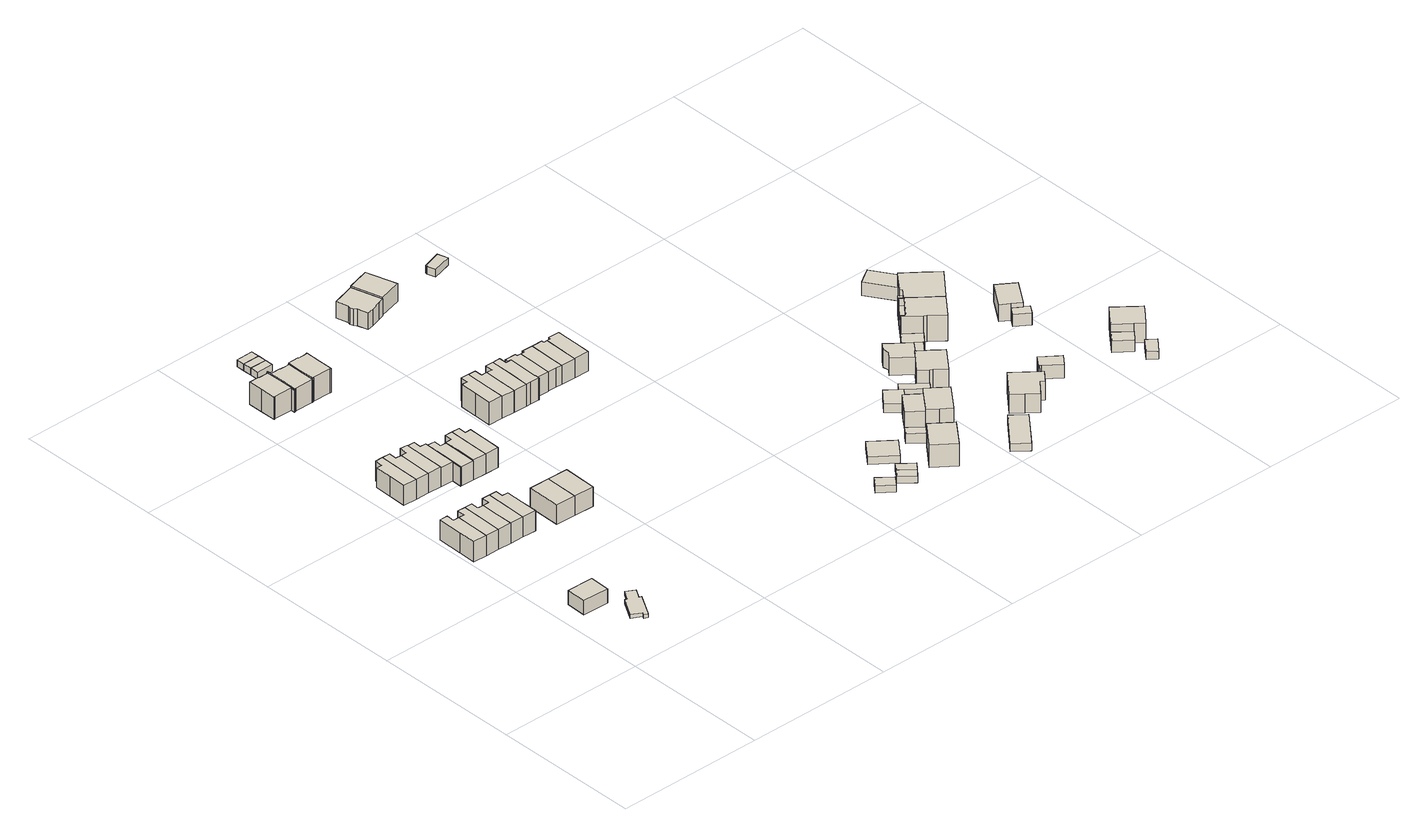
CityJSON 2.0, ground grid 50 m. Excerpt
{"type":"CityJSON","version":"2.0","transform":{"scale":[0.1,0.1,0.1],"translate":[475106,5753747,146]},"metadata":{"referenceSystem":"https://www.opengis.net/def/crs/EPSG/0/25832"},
"CityObjects":{
"building1":{"type":"Building","attributes":{"Gemeindeschluessel":"05766056","BezugspunktDach":"2000","function":"31001_2000","measuredHeight":6.6},"address":[{"country":"Germany","locality":"Oerlinghausen","thoroughfareNumber":"36","thoroughfareName":"Bussardweg"}],"geometry":[{"type":"Solid","lod":"1","boundaries":[[[[0,1,2,3]],[[4,5,6,7]],[[4,7,3,2]],[[5,4,2,1]],[[6,5,1,0]],[[7,6,0,3]]]]}]},
"building2":{"type":"Building","attributes":{"Gemeindeschluessel":"05766056","BezugspunktDach":"2000","function":"31001_1010","measuredHeight":10.42},"address":[{"country":"Germany","locality":"Oerlinghausen","thoroughfareNumber":"27c","thoroughfareName":"Dalbker Straße"}],"geometry":[{"type":"Solid","lod":"1","boundaries":[[[[8,9,10,11,12,13,14,15]],[[16,17,18,19,20,21,22,23]],[[16,23,15,14]],[[17,16,14,13]],[[18,17,13,12]],[[19,18,12,11]],[[20,19,11,10]],[[21,20,10,9]],[[22,21,9,8]],[[23,22,8,15]]]]}]},
"building3":{"type":"Building","attributes":{"Gemeindeschluessel":"05766056","BezugspunktDach":"2000","function":"31001_2000","measuredHeight":1.29},"address":[{"country":"Germany","locality":"Oerlinghausen","thoroughfareNumber":"36","thoroughfareName":"Bussardweg"}],"geometry":[{"type":"Solid","lod":"1","boundaries":[[[[24,25,26,27,28,29,30,31,32,33]],[[34,35,36,37,38,39,40,41,42,43]],[[34,43,33,32]],[[35,34,32,31]],[[36,35,31,30]],[[37,36,30,29]],[[38,37,29,28]],[[39,38,28,27]],[[40,39,27,26]],[[41,40,26,25]],[[42,41,25,24]],[[43,42,24,33]]]]}]},
"building4":{"type":"Building","attributes":{"Gemeindeschluessel":"05766056","BezugspunktDach":"2000","function":"31001_1010","measuredHeight":10.36},"address":[{"country":"Germany","locality":"Oerlinghausen","thoroughfareNumber":"27d","thoroughfareName":"Dalbker Straße"}],"geometry":[{"type":"Solid","lod":"1","boundaries":[[[[44,45,8,15,14,46,47,48]],[[49,50,51,52,53,54,55,56]],[[49,56,48,47]],[[50,49,47,46]],[[51,50,46,14]],[[52,51,14,15]],[[53,52,15,8]],[[54,53,8,45]],[[55,54,45,44]],[[56,55,44,48]]]]}]},
"building5":{"type":"Building","attributes":{"Gemeindeschluessel":"05766056","BezugspunktDach":"2000","function":"31001_1010","measuredHeight":10.32},"address":[{"country":"Germany","locality":"Oerlinghausen","thoroughfareNumber":"27e","thoroughfareName":"Dalbker Straße"}],"geometry":[{"type":"Solid","lod":"1","boundaries":[[[[57,58,59,48,47,46,60,61]],[[62,50,49,56,63,64,65,66]],[[62,66,61,60]],[[50,62,60,46]],[[49,50,46,47]],[[56,49,47,48]],[[63,56,48,59]],[[64,63,59,58]],[[65,64,58,57]],[[66,65,57,61]]]]}]},
"building6":{"type":"Building","attributes":{"Gemeindeschluessel":"05766056","BezugspunktDach":"2000","function":"31001_1010","measuredHeight":10.3},"address":[{"country":"Germany","locality":"Oerlinghausen","thoroughfareNumber":"27f","thoroughfareName":"Dalbker Straße"}],"geometry":[{"type":"Solid","lod":"1","boundaries":[[[[67,68,57,61,60,69,70,71]],[[72,73,62,66,65,74,75,76]],[[72,76,71,70]],[[73,72,70,69]],[[62,73,69,60]],[[66,62,60,61]],[[65,66,61,57]],[[74,65,57,68]],[[75,74,68,67]],[[76,75,67,71]]]]}]},
"building7":{"type":"Building","attributes":{"Gemeindeschluessel":"05766056","BezugspunktDach":"2000","function":"31001_1010","measuredHeight":10.2},"address":[{"country":"Germany","locality":"Oerlinghausen","thoroughfareNumber":"25a","thoroughfareName":"Dalbker Straße"}],"geometry":[{"type":"Solid","lod":"1","boundaries":[[[[77,78,79,80,81,82,83,84]],[[85,86,87,88,89,90,91,92]],[[85,92,84,83]],[[86,85,83,82]],[[87,86,82,81]],[[88,87,81,80]],[[89,88,80,79]],[[90,89,79,78]],[[91,90,78,77]],[[92,91,77,84]]]]}]},
"building8":{"type":"Building","attributes":{"Gemeindeschluessel":"05766056","BezugspunktDach":"2000","function":"31001_1010","measuredHeight":10.27},"address":[{"country":"Germany","locality":"Oerlinghausen","thoroughfareNumber":"27g","thoroughfareName":"Dalbker Straße"}],"geometry":[{"type":"Solid","lod":"1","boundaries":[[[[93,94,95,71,70,69,96,97]],[[98,73,72,76,99,100,101,102]],[[98,102,97,96]],[[73,98,96,69]],[[72,73,69,70]],[[76,72,70,71]],[[99,76,71,95]],[[100,99,95,94]],[[101,100,94,93]],[[102,101,93,97]]]]}]},
"building9":{"type":"Building","attributes":{"Gemeindeschluessel":"05766056","BezugspunktDach":"2000","function":"31001_1010","measuredHeight":10.19},"address":[{"country":"Germany","locality":"Oerlinghausen","thoroughfareNumber":"25","thoroughfareName":"Dalbker Straße"}],"geometry":[{"type":"Solid","lod":"1","boundaries":[[[[103,104,105,84,83,82,106,107]],[[108,86,85,92,109,110,111,112]],[[108,112,107,106]],[[86,108,106,82]],[[85,86,82,83]],[[92,85,83,84]],[[109,92,84,105]],[[110,109,105,104]],[[111,110,104,103]],[[112,111,103,107]]]]}]},
"building10":{"type":"Building","attributes":{"Gemeindeschluessel":"05766056","BezugspunktDach":"2000","function":"31001_1010","measuredHeight":10.19},"address":[{"country":"Germany","locality":"Oerlinghausen","thoroughfareNumber":"23a","thoroughfareName":"Dalbker Straße"}],"geometry":[{"type":"Solid","lod":"1","boundaries":[[[[113,114,103,107,106,115,116,117]],[[118,119,108,112,111,120,121,122]],[[118,122,117,116]],[[119,118,116,115]],[[108,119,115,106]],[[112,108,106,107]],[[111,112,107,103]],[[120,111,103,114]],[[121,120,114,113]],[[122,121,113,117]]]]}]},
"building11":{"type":"Building","attributes":{"Gemeindeschluessel":"05766056","BezugspunktDach":"2000","function":"31001_1010","measuredHeight":10.22},"address":[{"country":"Germany","locality":"Oerlinghausen","thoroughfareNumber":"23","thoroughfareName":"Dalbker Straße"}],"geometry":[{"type":"Solid","lod":"1","boundaries":[[[[123,124,125,126,127,128,129,130,131,132]],[[133,134,119,135,122,136,137,138,139,140]],[[133,140,132,131]],[[134,133,131,130]],[[119,134,130,129]],[[135,119,129,128]],[[122,135,128,127]],[[136,122,127,126]],[[137,136,126,125]],[[138,137,125,124]],[[139,138,124,123]],[[140,139,123,132]]]]}]},
"building12":{"type":"Building","attributes":{"Gemeindeschluessel":"05766056","BezugspunktDach":"2000","function":"31001_1010","measuredHeight":9.56},"address":[{"country":"Germany","locality":"Oerlinghausen","thoroughfareNumber":"27h","thoroughfareName":"Dalbker Straße"}],"geometry":[{"type":"Solid","lod":"1","boundaries":[[[[141,142,143,144]],[[145,146,147,148]],[[145,148,144,143]],[[146,145,143,142]],[[147,146,142,141]],[[148,147,141,144]]]]}]},
"building13":{"type":"Building","attributes":{"Gemeindeschluessel":"05766056","BezugspunktDach":"2000","function":"31001_1010","measuredHeight":10.25},"address":[{"country":"Germany","locality":"Oerlinghausen","thoroughfareNumber":"88","thoroughfareName":"Schulstraße"}],"geometry":[{"type":"Solid","lod":"1","boundaries":[[[[149,150,151,152,153,154,155,156,157,158,159,160,161,162,163]],[[164,165,166,167,168,169,170,171,172,173,174,175,176,177,178]],[[164,178,163,162]],[[165,164,162,161]],[[166,165,161,160]],[[167,166,160,159]],[[168,167,159,158]],[[169,168,158,157]],[[170,169,157,156]],[[171,170,156,155]],[[172,171,155,154]],[[173,172,154,153]],[[174,173,153,152]],[[175,174,152,151]],[[176,175,151,150]],[[177,176,150,149]],[[178,177,149,163]]]]}]},
"building14":{"type":"Building","attributes":{"Gemeindeschluessel":"05766056","BezugspunktDach":"2000","function":"31001_1010","measuredHeight":10.21},"address":[{"country":"Germany","locality":"Oerlinghausen","thoroughfareNumber":"21a","thoroughfareName":"Dalbker Straße"}],"geometry":[{"type":"Solid","lod":"1","boundaries":[[[[179,180,181,182,183,124,184,132,185,186]],[[187,140,188,138,189,190,191,192,193,194]],[[187,194,186,185]],[[140,187,185,132]],[[188,140,132,184]],[[138,188,184,124]],[[189,138,124,183]],[[190,189,183,182]],[[191,190,182,181]],[[192,191,181,180]],[[193,192,180,179]],[[194,193,179,186]]]]}]},
"building15":{"type":"Building","attributes":{"Gemeindeschluessel":"05766056","BezugspunktDach":"2000","function":"31001_1010","measuredHeight":9.56},"address":[{"country":"Germany","locality":"Oerlinghausen","thoroughfareNumber":"27i","thoroughfareName":"Dalbker Straße"}],"geometry":[{"type":"Solid","lod":"1","boundaries":[[[[144,143,195,196]],[[197,145,148,198]],[[197,198,196,195]],[[145,197,195,143]],[[148,145,143,144]],[[198,148,144,196]]]]}]},
"building16":{"type":"Building","attributes":{"Gemeindeschluessel":"05766056","BezugspunktDach":"2000","function":"31001_1010","measuredHeight":10.2},"address":[{"country":"Germany","locality":"Oerlinghausen","thoroughfareNumber":"21","thoroughfareName":"Dalbker Straße"}],"geometry":[{"type":"Solid","lod":"1","boundaries":[[[[199,200,201,202,203,204,205,206]],[[207,208,187,194,193,209,210,211]],[[207,211,206,205]],[[208,207,205,204]],[[187,208,204,203]],[[194,187,203,202]],[[193,194,202,201]],[[209,193,201,200]],[[210,209,200,199]],[[211,210,199,206]]]]}]},
"building17":{"type":"Building","attributes":{"Gemeindeschluessel":"05766056","BezugspunktDach":"2000","function":"31001_1010","measuredHeight":10.63},"address":[{"country":"Germany","locality":"Oerlinghausen","thoroughfareNumber":"86","thoroughfareName":"Schulstraße"}],"geometry":[{"type":"Solid","lod":"1","boundaries":[[[[212,213,214,215,216,217,218,219,220,221,222,223,224,225,226,227]],[[228,229,230,231,232,233,234,235,236,237,238,239,240,241,242,243]],[[228,243,227,226]],[[229,228,226,225]],[[230,229,225,224]],[[231,230,224,223]],[[232,231,223,222]],[[233,232,222,221]],[[234,233,221,220]],[[235,234,220,219]],[[236,235,219,218]],[[237,236,218,217]],[[238,237,217,216]],[[239,238,216,215]],[[240,239,215,214]],[[241,240,214,213]],[[242,241,213,212]],[[243,242,212,227]]]]}]},
"building18":{"type":"Building","attributes":{"Gemeindeschluessel":"05766056","BezugspunktDach":"2000","function":"31001_1010","measuredHeight":10.2},"address":[{"country":"Germany","locality":"Oerlinghausen","thoroughfareNumber":"19","thoroughfareName":"Dalbker Straße"}],"geometry":[{"type":"Solid","lod":"1","boundaries":[[[[244,245,246,206,205,204,247,248]],[[249,208,207,211,250,251,252,253]],[[249,253,248,247]],[[208,249,247,204]],[[207,208,204,205]],[[211,207,205,206]],[[250,211,206,246]],[[251,250,246,245]],[[252,251,245,244]],[[253,252,244,248]]]]}]},
"building19":{"type":"Building","attributes":{"Gemeindeschluessel":"05766056","BezugspunktDach":"2000","function":"31001_2000","measuredHeight":2.38},"address":[{"country":"Germany","locality":"Oerlinghausen","thoroughfareNumber":"74","thoroughfareName":"Schulstraße"}],"geometry":[{"type":"Solid","lod":"1","boundaries":[[[[254,255,256,257]],[[258,259,260,261]],[[258,261,257,256]],[[259,258,256,255]],[[260,259,255,254]],[[261,260,254,257]]]]}]},
"building20":{"type":"Building","attributes":{"Gemeindeschluessel":"05766056","BezugspunktDach":"2000","function":"31001_1010","measuredHeight":10.5},"address":[{"country":"Germany","locality":"Oerlinghausen","thoroughfareNumber":"84","thoroughfareName":"Schulstraße"}],"geometry":[{"type":"Solid","lod":"1","boundaries":[[[[262,263,264,265,266,267,268,269,270,271,272,273,274,275]],[[276,277,278,279,280,281,282,283,284,285,286,287,288,289]],[[276,289,275,274]],[[277,276,274,273]],[[278,277,273,272]],[[279,278,272,271]],[[280,279,271,270]],[[281,280,270,269]],[[282,281,269,268]],[[283,282,268,267]],[[284,283,267,266]],[[285,284,266,265]],[[286,285,265,264]],[[287,286,264,263]],[[288,287,263,262]],[[289,288,262,275]]]]}]},
"building21":{"type":"Building","attributes":{"Gemeindeschluessel":"05766056","BezugspunktDach":"2000","function":"31001_2000","measuredHeight":2.37},"address":[{"country":"Germany","locality":"Oerlinghausen","thoroughfareNumber":"74","thoroughfareName":"Schulstraße"}],"geometry":[{"type":"Solid","lod":"1","boundaries":[[[[290,291,255,254]],[[259,292,293,260]],[[259,260,254,255]],[[292,259,255,291]],[[293,292,291,290]],[[260,293,290,254]]]]}]},
"building22":{"type":"Building","attributes":{"Gemeindeschluessel":"05766056","BezugspunktDach":"2000","function":"31001_2000","measuredHeight":2.37},"address":[{"country":"Germany","locality":"Oerlinghausen","thoroughfareNumber":"74","thoroughfareName":"Schulstraße"}],"geometry":[{"type":"Solid","lod":"1","boundaries":[[[[294,295,291,290]],[[292,296,297,293]],[[292,293,290,291]],[[296,292,291,295]],[[297,296,295,294]],[[293,297,294,290]]]]}]},
"building23":{"type":"Building","attributes":{"Gemeindeschluessel":"05766056","BezugspunktDach":"2000","function":"31001_1010","measuredHeight":12.04},"address":[{"country":"Germany","locality":"Oerlinghausen","thoroughfareNumber":"17","thoroughfareName":"Dalbker Straße"}],"geometry":[{"type":"Solid","lod":"1","boundaries":[[[[298,299,300,301,302,303,304,305]],[[306,307,308,309,310,311,312,313]],[[306,313,305,304]],[[307,306,304,303]],[[308,307,303,302]],[[309,308,302,301]],[[310,309,301,300]],[[311,310,300,299]],[[312,311,299,298]],[[313,312,298,305]]]]}]},
"building24":{"type":"Building","attributes":{"Gemeindeschluessel":"05766056","BezugspunktDach":"2000","function":"31001_1010","measuredHeight":12.05},"address":[{"country":"Germany","locality":"Oerlinghausen","thoroughfareNumber":"15","thoroughfareName":"Dalbker Straße"}],"geometry":[{"type":"Solid","lod":"1","boundaries":[[[[314,315,316,317,318,319,320,321]],[[322,307,306,313,323,324,325,326]],[[322,326,321,320]],[[307,322,320,319]],[[306,307,319,318]],[[313,306,318,317]],[[323,313,317,316]],[[324,323,316,315]],[[325,324,315,314]],[[326,325,314,321]]]]}]},
"building25":{"type":"Building","attributes":{"Gemeindeschluessel":"05766056","BezugspunktDach":"2000","function":"31001_1010","measuredHeight":12.02},"address":[{"country":"Germany","locality":"Oerlinghausen","thoroughfareNumber":"13","thoroughfareName":"Dalbker Straße"}],"geometry":[{"type":"Solid","lod":"1","boundaries":[[[[327,328,314,321,320,329,330,331]],[[332,333,322,326,325,334,335,336]],[[332,336,331,330]],[[333,332,330,329]],[[322,333,329,320]],[[326,322,320,321]],[[325,326,321,314]],[[334,325,314,328]],[[335,334,328,327]],[[336,335,327,331]]]]}]},
"building26":{"type":"Building","attributes":{"Gemeindeschluessel":"05766056","BezugspunktDach":"2000","function":"31001_1010","measuredHeight":12.02},"address":[{"country":"Germany","locality":"Oerlinghausen","thoroughfareNumber":"11","thoroughfareName":"Dalbker Straße"}],"geometry":[{"type":"Solid","lod":"1","boundaries":[[[[337,338,339,340,331,330,329,341,342,343,344,345,346]],[[347,348,349,350,351,333,332,336,352,353,354,355,356]],[[347,356,346,345]],[[348,347,345,344]],[[349,348,344,343]],[[350,349,343,342]],[[351,350,342,341]],[[333,351,341,329]],[[332,333,329,330]],[[336,332,330,331]],[[352,336,331,340]],[[353,352,340,339]],[[354,353,339,338]],[[355,354,338,337]],[[356,355,337,346]]]]}]},
"building27":{"type":"Building","attributes":{"Gemeindeschluessel":"05766056","BezugspunktDach":"2000","function":"31001_1010","measuredHeight":10.06},"address":[{"country":"Germany","locality":"Oerlinghausen","thoroughfareNumber":"9","thoroughfareName":"Dalbker Straße"}],"geometry":[{"type":"Solid","lod":"1","boundaries":[[[[357,358,359,360,361,362,363,364,365,366,367,368]],[[369,348,347,370,355,354,371,372,373,374,375,376]],[[369,376,368,367]],[[348,369,367,366]],[[347,348,366,365]],[[370,347,365,364]],[[355,370,364,363]],[[354,355,363,362]],[[371,354,362,361]],[[372,371,361,360]],[[373,372,360,359]],[[374,373,359,358]],[[375,374,358,357]],[[376,375,357,368]]]]}]},
"building28":{"type":"Building","attributes":{"Gemeindeschluessel":"05766056","BezugspunktDach":"2000","function":"31001_1010","measuredHeight":8.6},"address":[{"country":"Germany","locality":"Oerlinghausen","thoroughfareNumber":"16","thoroughfareName":"Flachsweg"}],"geometry":[{"type":"Solid","lod":"1","boundaries":[[[[377,378,379,380,381,382,383,384,385,386,387,388]],[[389,390,391,392,393,394,395,396,397,398,399,400]],[[389,400,388,387]],[[390,389,387,386]],[[391,390,386,385]],[[392,391,385,384]],[[393,392,384,383]],[[394,393,383,382]],[[395,394,382,381]],[[396,395,381,380]],[[397,396,380,379]],[[398,397,379,378]],[[399,398,378,377]],[[400,399,377,388]]]]}]},
"building29":{"type":"Building","attributes":{"Gemeindeschluessel":"05766056","BezugspunktDach":"2000","function":"31001_1010","measuredHeight":10.01},"address":[{"country":"Germany","locality":"Oerlinghausen","thoroughfareNumber":"7","thoroughfareName":"Dalbker Straße"}],"geometry":[{"type":"Solid","lod":"1","boundaries":[[[[401,402,357,368,367,403,404,405,406]],[[407,408,409,410,411,412,413,414,415]],[[407,415,406,405]],[[408,407,405,404]],[[409,408,404,403]],[[410,409,403,367]],[[411,410,367,368]],[[412,411,368,357]],[[413,412,357,402]],[[414,413,402,401]],[[415,414,401,406]]]]}]},
"building30":{"type":"Building","attributes":{"Gemeindeschluessel":"05766056","BezugspunktDach":"2000","function":"31001_2463","measuredHeight":2.49},"address":[{"country":"Germany","locality":"Oerlinghausen","thoroughfareNumber":"10","thoroughfareName":"Erikaweg"}],"geometry":[{"type":"Solid","lod":"1","boundaries":[[[[416,417,418,419]],[[420,421,422,423]],[[420,423,419,418]],[[421,420,418,417]],[[422,421,417,416]],[[423,422,416,419]]]]}]},
"building31":{"type":"Building","attributes":{"Gemeindeschluessel":"05766056","BezugspunktDach":"2000","function":"31001_1010","measuredHeight":9.99},"address":[{"country":"Germany","locality":"Oerlinghausen","thoroughfareNumber":"5","thoroughfareName":"Dalbker Straße"}],"geometry":[{"type":"Solid","lod":"1","boundaries":[[[[424,425,426,406,405,404,427,428]],[[429,408,407,415,430,431,432,433]],[[429,433,428,427]],[[408,429,427,404]],[[407,408,404,405]],[[415,407,405,406]],[[430,415,406,426]],[[431,430,426,425]],[[432,431,425,424]],[[433,432,424,428]]]]}]},
"building32":{"type":"Building","attributes":{"Gemeindeschluessel":"05766056","BezugspunktDach":"2000","function":"31001_1010","measuredHeight":8.39},"address":[{"country":"Germany","locality":"Oerlinghausen","thoroughfareNumber":"14","thoroughfareName":"Flachsweg"}],"geometry":[{"type":"Solid","lod":"1","boundaries":[[[[434,435,436,437]],[[438,439,440,441]],[[438,441,437,436]],[[439,438,436,435]],[[440,439,435,434]],[[441,440,434,437]]]]}]},
"building33":{"type":"Building","attributes":{"Gemeindeschluessel":"05766056","BezugspunktDach":"2000","function":"31001_1010","measuredHeight":10.01},"address":[{"country":"Germany","locality":"Oerlinghausen","thoroughfareNumber":"3","thoroughfareName":"Dalbker Straße"}],"geometry":[{"type":"Solid","lod":"1","boundaries":[[[[442,443,444,445,446,447,448,449]],[[450,451,429,433,432,452,453,454]],[[450,454,449,448]],[[451,450,448,447]],[[429,451,447,446]],[[433,429,446,445]],[[432,433,445,444]],[[452,432,444,443]],[[453,452,443,442]],[[454,453,442,449]]]]}]},
"building34":{"type":"Building","attributes":{"Gemeindeschluessel":"05766056","BezugspunktDach":"2000","function":"31001_2000","measuredHeight":2.39},"address":[{"country":"Germany","locality":"Oerlinghausen","thoroughfareNumber":"10","thoroughfareName":"Erikaweg"}],"geometry":[{"type":"Solid","lod":"1","boundaries":[[[[455,456,457,458]],[[459,460,461,462]],[[459,462,458,457]],[[460,459,457,456]],[[461,460,456,455]],[[462,461,455,458]]]]}]},
"building35":{"type":"Building","attributes":{"Gemeindeschluessel":"05766056","BezugspunktDach":"2000","function":"31001_2000","measuredHeight":2.35},"address":[{"country":"Germany","locality":"Oerlinghausen","thoroughfareNumber":"8","thoroughfareName":"Erikaweg"}],"geometry":[{"type":"Solid","lod":"1","boundaries":[[[[463,455,458,464]],[[465,466,467,468]],[[465,468,464,458]],[[466,465,458,455]],[[467,466,455,463]],[[468,467,463,464]]]]}]},
"building36":{"type":"Building","attributes":{"Gemeindeschluessel":"05766056","BezugspunktDach":"2000","function":"31001_2000","measuredHeight":2.58},"address":[{"country":"Germany","locality":"Oerlinghausen","thoroughfareNumber":"8","thoroughfareName":"Erikaweg"}],"geometry":[{"type":"Solid","lod":"1","boundaries":[[[[469,470,471,472]],[[473,474,475,476]],[[473,476,472,471]],[[474,473,471,470]],[[475,474,470,469]],[[476,475,469,472]]]]}]},
"building37":{"type":"Building","attributes":{"Gemeindeschluessel":"05766056","BezugspunktDach":"2000","function":"31001_1010","measuredHeight":10.71},"address":[{"country":"Germany","locality":"Oerlinghausen","thoroughfareNumber":"8","thoroughfareName":"Erikaweg"}],"geometry":[{"type":"Solid","lod":"1","boundaries":[[[[477,478,479,480]],[[481,482,483,484]],[[481,484,480,479]],[[482,481,479,478]],[[483,482,478,477]],[[484,483,477,480]]]]}]},
"building38":{"type":"Building","attributes":{"Gemeindeschluessel":"05766056","BezugspunktDach":"2000","function":"31001_2000","measuredHeight":4.16},"address":[{"country":"Germany","locality":"Oerlinghausen","thoroughfareNumber":"8","thoroughfareName":"Erikaweg"}],"geometry":[{"type":"Solid","lod":"1","boundaries":[[[[485,486,487,488]],[[489,490,491,492]],[[489,492,488,487]],[[490,489,487,486]],[[491,490,486,485]],[[492,491,485,488]]]]}]},
"building39":{"type":"Building","attributes":{"Gemeindeschluessel":"05766056","BezugspunktDach":"2000","function":"31001_2000","measuredHeight":2.65},"address":[{"country":"Germany","locality":"Oerlinghausen","thoroughfareNumber":"10","thoroughfareName":"Flachsweg"}],"geometry":[{"type":"Solid","lod":"1","boundaries":[[[[493,494,495,496,497,498]],[[499,500,501,502,503,504]],[[499,504,498,497]],[[500,499,497,496]],[[501,500,496,495]],[[502,501,495,494]],[[503,502,494,493]],[[504,503,493,498]]]]}]},
"building40":{"type":"Building","attributes":{"Gemeindeschluessel":"05766056","BezugspunktDach":"2000","function":"31001_1110","measuredHeight":7.92},"address":[{"country":"Germany","locality":"Oerlinghausen","thoroughfareNumber":"6","thoroughfareName":"Erikaweg"}],"geometry":[{"type":"Solid","lod":"1","boundaries":[[[[505,506,507,508,509,510,511]],[[512,513,514,515,516,517,518]],[[512,518,511,510]],[[513,512,510,509]],[[514,513,509,508]],[[515,514,508,507]],[[516,515,507,506]],[[517,516,506,505]],[[518,517,505,511]]]]}]},
"building41":{"type":"Building","attributes":{"Gemeindeschluessel":"05766056","BezugspunktDach":"2000","function":"31001_2000","measuredHeight":2.97},"address":[{"country":"Germany","locality":"Oerlinghausen","thoroughfareNumber":"6","thoroughfareName":"Erikaweg"}],"geometry":[{"type":"Solid","lod":"1","boundaries":[[[[519,520,521,522,523,524]],[[525,526,527,528,529,530]],[[525,530,524,523]],[[526,525,523,522]],[[527,526,522,521]],[[528,527,521,520]],[[529,528,520,519]],[[530,529,519,524]]]]}]},
"building42":{"type":"Building","attributes":{"Gemeindeschluessel":"05766056","BezugspunktDach":"2000","function":"31001_1010","measuredHeight":9.37},"address":[{"country":"Germany","locality":"Oerlinghausen","thoroughfareNumber":"6","thoroughfareName":"Erikaweg"}],"geometry":[{"type":"Solid","lod":"1","boundaries":[[[[531,532,533,534,535,536,537,538]],[[539,540,541,542,543,544,545,546]],[[539,546,538,537]],[[540,539,537,536]],[[541,540,536,535]],[[542,541,535,534]],[[543,542,534,533]],[[544,543,533,532]],[[545,544,532,531]],[[546,545,531,538]]]]}]},
"building43":{"type":"Building","attributes":{"Gemeindeschluessel":"05766056","BezugspunktDach":"2000","function":"31001_2000","measuredHeight":2.71},"address":[{"country":"Germany","locality":"Oerlinghausen","thoroughfareNumber":"5","thoroughfareName":"Erikaweg"}],"geometry":[{"type":"Solid","lod":"1","boundaries":[[[[547,548,549,550]],[[551,552,553,554]],[[551,554,550,549]],[[552,551,549,548]],[[553,552,548,547]],[[554,553,547,550]]]]}]},
"building44":{"type":"Building","attributes":{"Gemeindeschluessel":"05766056","BezugspunktDach":"2000","function":"31001_2000","measuredHeight":2.77},"address":[{"country":"Germany","locality":"Oerlinghausen","thoroughfareNumber":"4","thoroughfareName":"Erikaweg"}],"geometry":[{"type":"Solid","lod":"1","boundaries":[[[[555,556,519,524,557,558]],[[559,560,561,562,563,564]],[[559,564,558,557]],[[560,559,557,524]],[[561,560,524,519]],[[562,561,519,556]],[[563,562,556,555]],[[564,563,555,558]]]]}]},
"building45":{"type":"Building","attributes":{"Gemeindeschluessel":"05766056","BezugspunktDach":"2000","function":"31001_1010","measuredHeight":9.55},"address":[{"country":"Germany","locality":"Oerlinghausen","thoroughfareNumber":"4","thoroughfareName":"Erikaweg"}],"geometry":[{"type":"Solid","lod":"1","boundaries":[[[[565,566,567,568,569,570,571,572,573]],[[574,575,564,563,576,577,578,579,580]],[[574,580,573,572]],[[575,574,572,571]],[[564,575,571,570]],[[563,564,570,569]],[[576,563,569,568]],[[577,576,568,567]],[[578,577,567,566]],[[579,578,566,565]],[[580,579,565,573]]]]}]},
"building46":{"type":"Building","attributes":{"Gemeindeschluessel":"05766056","function":"31001_1010"},"address":[{"country":"Germany","locality":"Oerlinghausen","thoroughfareNumber":"4a","thoroughfareName":"Erikaweg"}],"children":["building46-1","building46-2"]},
"building46-1":{"type":"BuildingPart","attributes":{"BezugspunktDach":"2000","measuredHeight":7.9},"parents":["building46"],"geometry":[{"type":"Solid","lod":"1","boundaries":[[[[581,582,583,584,585,586,587,588,589,590,591]],[[592,593,594,595,596,597,598,599,600,601,602]],[[592,602,591,590]],[[593,592,590,589]],[[594,593,589,588]],[[595,594,588,587]],[[596,595,587,586]],[[597,596,586,585]],[[598,597,585,584]],[[599,598,584,583]],[[600,599,583,582]],[[601,600,582,581]],[[602,601,581,591]]]]}]},
"building46-2":{"type":"BuildingPart","attributes":{"BezugspunktDach":"2000","measuredHeight":7.91},"parents":["building46"],"geometry":[{"type":"Solid","lod":"1","boundaries":[[[[603,604,605,606]],[[607,592,601,608]],[[607,608,606,605]],[[592,607,605,604]],[[601,592,604,603]],[[608,601,603,606]]]]}]},
"building47":{"type":"Building","attributes":{"Gemeindeschluessel":"05766056","BezugspunktDach":"2000","function":"31001_1010","measuredHeight":9.46},"address":[{"country":"Germany","locality":"Oerlinghausen","thoroughfareNumber":"3","thoroughfareName":"Erikaweg"}],"geometry":[{"type":"Solid","lod":"1","boundaries":[[[[609,610,611,612,613,614,615,616,617,618]],[[619,620,621,622,623,624,625,626,627,628]],[[619,628,618,617]],[[620,619,617,616]],[[621,620,616,615]],[[622,621,615,614]],[[623,622,614,613]],[[624,623,613,612]],[[625,624,612,611]],[[626,625,611,610]],[[627,626,610,609]],[[628,627,609,618]]]]}]},
"building48":{"type":"Building","attributes":{"Gemeindeschluessel":"05766056","BezugspunktDach":"2000","function":"31001_2000","measuredHeight":3.66},"address":[{"country":"Germany","locality":"Oerlinghausen","thoroughfareNumber":"2","thoroughfareName":"Erikaweg"}],"geometry":[{"type":"Solid","lod":"1","boundaries":[[[[629,630,631,632]],[[633,634,635,636]],[[633,636,632,631]],[[634,633,631,630]],[[635,634,630,629]],[[636,635,629,632]]]]}]},
"building49":{"type":"Building","attributes":{"Gemeindeschluessel":"05766056","BezugspunktDach":"2000","function":"51009_1610","measuredHeight":6.77},"address":[{"country":"Germany"}],"geometry":[{"type":"Solid","lod":"1","boundaries":[[[[637,638,639,640]],[[641,642,643,644]],[[641,644,640,639]],[[642,641,639,638]],[[643,642,638,637]],[[644,643,637,640]]]]}]},
"building50":{"type":"Building","attributes":{"Gemeindeschluessel":"05766056","BezugspunktDach":"2000","function":"31001_2000","measuredHeight":4.63},"address":[{"country":"Germany","locality":"Oerlinghausen","thoroughfareNumber":"3","thoroughfareName":"Erikaweg"}],"geometry":[{"type":"Solid","lod":"1","boundaries":[[[[645,646,647,648,649,650,651,652]],[[653,654,655,627,626,656,657,658]],[[653,658,652,651]],[[654,653,651,650]],[[655,654,650,649]],[[627,655,649,648]],[[626,627,648,647]],[[656,626,647,646]],[[657,656,646,645]],[[658,657,645,652]]]]}]},
"building51":{"type":"Building","attributes":{"Gemeindeschluessel":"05766056","BezugspunktDach":"2000","function":"31001_1010","measuredHeight":11.93},"address":[{"country":"Germany","locality":"Oerlinghausen","thoroughfareNumber":"2","thoroughfareName":"Erikaweg"}],"geometry":[{"type":"Solid","lod":"1","boundaries":[[[[659,660,661,662,663,664,665,666,667,668,669,670]],[[671,672,673,674,675,676,677,678,679,680,681,682]],[[671,682,670,669]],[[672,671,669,668]],[[673,672,668,667]],[[674,673,667,666]],[[675,674,666,665]],[[676,675,665,664]],[[677,676,664,663]],[[678,677,663,662]],[[679,678,662,661]],[[680,679,661,660]],[[681,680,660,659]],[[682,681,659,670]]]]}]},
"building52":{"type":"Building","attributes":{"Gemeindeschluessel":"05766056","BezugspunktDach":"2000","function":"51009_1610","measuredHeight":6.25},"address":[{"country":"Germany"}],"geometry":[{"type":"Solid","lod":"1","boundaries":[[[[683,684,685,686,687]],[[688,689,690,691,692]],[[688,692,687,686]],[[689,688,686,685]],[[690,689,685,684]],[[691,690,684,683]],[[692,691,683,687]]]]}]},
"building53":{"type":"Building","attributes":{"Gemeindeschluessel":"05766056","BezugspunktDach":"2000","function":"31001_1010","measuredHeight":11.79},"address":[{"country":"Germany","locality":"Oerlinghausen","thoroughfareNumber":"4","thoroughfareName":"Heideweg"}],"geometry":[{"type":"Solid","lod":"1","boundaries":[[[[693,694,695,696,697,698,699,700,701]],[[702,703,704,705,706,707,708,709,710]],[[702,710,701,700]],[[703,702,700,699]],[[704,703,699,698]],[[705,704,698,697]],[[706,705,697,696]],[[707,706,696,695]],[[708,707,695,694]],[[709,708,694,693]],[[710,709,693,701]]]]}]},
"building54":{"type":"Building","attributes":{"Gemeindeschluessel":"05766056","BezugspunktDach":"2000","function":"31001_2000","measuredHeight":5.47},"address":[{"country":"Germany","locality":"Oerlinghausen","thoroughfareNumber":"4","thoroughfareName":"Heideweg"}],"geometry":[{"type":"Solid","lod":"1","boundaries":[[[[711,712,713,714,715,716,717]],[[718,719,720,721,722,723,724]],[[718,724,717,716]],[[719,718,716,715]],[[720,719,715,714]],[[721,720,714,713]],[[722,721,713,712]],[[723,722,712,711]],[[724,723,711,717]]]]}]},
"building55":{"type":"Building","attributes":{"Gemeindeschluessel":"05766056","BezugspunktDach":"2100","function":"31001_2000","measuredHeight":4.26},"address":[{"country":"Germany","locality":"Oerlinghausen","thoroughfareNumber":"1","thoroughfareName":"Erikaweg"}],"geometry":[{"type":"Solid","lod":"1","boundaries":[[[[725,726,727,728,729,730]],[[731,732,733,734,735,736]],[[731,736,730,729]],[[732,731,729,728]],[[733,732,728,727]],[[734,733,727,726]],[[735,734,726,725]],[[736,735,725,730]]]]}]},
"building56":{"type":"Building","attributes":{"Gemeindeschluessel":"05766056","BezugspunktDach":"2000","function":"31001_1010","measuredHeight":7.85},"address":[{"country":"Germany","locality":"Oerlinghausen","thoroughfareNumber":"1","thoroughfareName":"Erikaweg"}],"geometry":[{"type":"Solid","lod":"1","boundaries":[[[[737,738,739,740,741,742]],[[743,744,745,746,747,748]],[[743,748,742,741]],[[744,743,741,740]],[[745,744,740,739]],[[746,745,739,738]],[[747,746,738,737]],[[748,747,737,742]]]]}]},
"building57":{"type":"Building","attributes":{"Gemeindeschluessel":"05766056","BezugspunktDach":"2000","function":"51009_1610","measuredHeight":4.56},"address":[{"country":"Germany"}],"geometry":[{"type":"Solid","lod":"1","boundaries":[[[[749,750,751,752]],[[753,754,755,756]],[[753,756,752,751]],[[754,753,751,750]],[[755,754,750,749]],[[756,755,749,752]]]]}]},
"building58":{"type":"Building","attributes":{"Gemeindeschluessel":"05766056","BezugspunktDach":"2000","function":"31001_2000","measuredHeight":2.62},"address":[{"country":"Germany","locality":"Oerlinghausen","thoroughfareNumber":"6","thoroughfareName":"Heideweg"}],"geometry":[{"type":"Solid","lod":"1","boundaries":[[[[757,758,759,760]],[[761,762,763,764]],[[761,764,760,759]],[[762,761,759,758]],[[763,762,758,757]],[[764,763,757,760]]]]}]},
"building59":{"type":"Building","attributes":{"Gemeindeschluessel":"05766056","BezugspunktDach":"2000","function":"31001_1010","measuredHeight":8.55},"address":[{"country":"Germany","locality":"Oerlinghausen","thoroughfareNumber":"6","thoroughfareName":"Heideweg"}],"geometry":[{"type":"Solid","lod":"1","boundaries":[[[[765,766,767,768,769,770,771]],[[772,773,774,775,776,777,778]],[[772,778,771,770]],[[773,772,770,769]],[[774,773,769,768]],[[775,774,768,767]],[[776,775,767,766]],[[777,776,766,765]],[[778,777,765,771]]]]}]}
},
"vertices":[
[69,354,53],[67,286,53],[156,283,53],[158,352,53],[156,283,4],[67,286,4],[69,354,4],[158,352,4],
[57,800,82],[37,800,82],[38,827,82],[11,828,82],[9,742,82],[8,683,82],[54,681,82],[56,741,82],[54,681,11],[8,683,11],[9,742,11],[11,828,11],[38,827,11],[37,800,11],[57,800,11],[56,741,11],
[219,280,16],[199,246,16],[192,250,16],[153,184,16],[185,166,16],[181,159,16],[193,152,16],[237,228,16],[230,232,16],[248,263,16],[230,232,3],[237,228,3],[193,152,3],[181,159,3],[185,166,3],[153,184,3],[192,250,3],[199,246,3],[219,280,3],[248,263,3],
[78,826,82],[77,799,82],[100,680,82],[102,739,82],[104,825,82],[102,739,12],[100,680,12],[54,681,12],[56,741,12],[57,800,12],[77,799,12],[78,826,12],[104,825,12],
[150,797,82],[130,798,82],[130,825,82],[147,679,82],[148,738,82],[147,679,12],[130,825,12],[130,798,12],[150,797,12],[148,738,12],
[171,824,82],[170,797,82],[193,678,82],[195,737,82],[197,823,82],[195,737,12],[193,678,12],[170,797,12],[171,824,12],[197,823,12],
[74,1166,82],[73,1139,82],[53,1140,82],[52,1081,82],[50,1022,82],[97,1021,82],[98,1080,82],[100,1166,82],[98,1080,13],[97,1021,13],[50,1022,13],[52,1081,13],[53,1140,13],[73,1139,13],[74,1166,13],[100,1166,13],
[243,795,82],[222,796,82],[223,822,82],[241,677,82],[242,736,82],[241,677,12],[223,822,12],[222,796,12],[243,795,12],[242,736,12],
[146,1137,82],[126,1138,82],[127,1165,82],[143,1020,82],[145,1079,82],[143,1020,13],[127,1165,13],[126,1138,13],[146,1137,13],[145,1079,13],
[167,1164,82],[166,1137,82],[190,1019,82],[191,1078,82],[193,1163,82],[191,1078,13],[190,1019,13],[166,1137,13],[167,1164,13],[193,1163,13],
[237,1076,79],[239,1135,79],[219,1136,79],[220,1163,79],[193,1163,79],[191,1077,79],[190,1019,79],[235,1017,79],[234,982,79],[235,982,79],[234,982,13],[235,1017,13],[191,1077,13],[220,1163,13],[219,1136,13],[239,1135,13],[237,1076,13],[235,982,13],
[306,769,82],[304,656,82],[372,654,82],[375,768,82],[372,654,15],[304,656,15],[306,769,15],[375,768,15],
[90,1674,104],[55,1674,104],[55,1623,104],[55,1571,104],[57,1571,104],[57,1572,104],[122,1572,104],[122,1571,104],[122,1557,104],[124,1557,104],[124,1622,104],[124,1674,104],[122,1674,104],[122,1672,104],[90,1672,104],[122,1672,27],[122,1674,27],[124,1674,27],[124,1622,27],[124,1557,27],[122,1557,27],[122,1571,27],[122,1572,27],[57,1572,27],[57,1571,27],[55,1571,27],[55,1623,27],[55,1674,27],[90,1674,27],[90,1672,27],
[284,1099,79],[264,1100,79],[265,1126,79],[239,1127,79],[240,1135,79],[237,1041,79],[281,981,79],[283,1040,79],[281,981,13],[237,1041,13],[240,1135,13],[239,1127,13],[265,1126,13],[264,1100,13],[284,1099,13],[283,1040,13],
[441,652,82],[444,766,82],[441,652,15],[444,766,15],
[305,1125,82],[304,1099,82],[284,1099,82],[283,1040,82],[281,981,82],[328,980,82],[329,1039,82],[331,1125,82],[329,1039,13],[328,980,13],[304,1099,13],[305,1125,13],[331,1125,13],
[124,1674,108],[124,1609,108],[124,1557,108],[126,1557,108],[126,1558,108],[190,1558,108],[190,1557,108],[192,1557,108],[192,1609,108],[193,1660,108],[191,1660,108],[191,1658,108],[159,1658,108],[159,1660,108],[126,1660,108],[126,1674,108],[126,1660,29],[159,1660,29],[159,1658,29],[191,1658,29],[191,1660,29],[193,1660,29],[192,1609,29],[192,1557,29],[190,1557,29],[190,1558,29],[126,1558,29],[126,1557,29],[124,1557,29],[124,1609,29],[124,1674,29],[126,1674,29],
[378,1097,82],[357,1097,82],[358,1124,82],[375,979,82],[377,1038,82],[375,979,13],[358,1124,13],[357,1097,13],[378,1097,13],[377,1038,13],
[210,1775,54],[153,1775,54],[153,1746,54],[210,1747,54],[153,1746,30],[153,1775,30],[210,1775,30],[210,1747,30],
[228,1660,113],[193,1660,113],[192,1609,113],[192,1557,113],[195,1557,113],[195,1558,113],[259,1558,113],[259,1557,113],[263,1557,113],[263,1607,113],[264,1660,113],[259,1660,113],[259,1658,113],[228,1658,113],[259,1658,30],[259,1660,30],[264,1660,30],[263,1607,30],[263,1557,30],[259,1557,30],[259,1558,30],[195,1558,30],[195,1557,30],[192,1557,30],[192,1609,30],[193,1660,30],[228,1660,30],[228,1658,30],
[210,1804,54],[153,1804,54],[153,1804,30],[210,1804,30],
[210,1833,54],[153,1832,54],[153,1832,30],[210,1833,30],
[516,1285,100],[515,1259,100],[494,1259,100],[492,1200,100],[491,1141,100],[539,1140,100],[540,1199,100],[542,1285,100],[540,1199,22],[539,1140,22],[491,1141,22],[492,1200,22],[494,1259,22],[515,1259,22],[516,1285,22],[542,1285,22],
[588,1257,99],[568,1257,99],[568,1284,99],[542,1285,99],[540,1199,99],[539,1140,99],[585,1139,99],[586,1198,99],[585,1139,22],[568,1284,22],[568,1257,22],[588,1257,22],[586,1198,22],
[608,1283,99],[608,1256,99],[631,1137,99],[633,1197,99],[635,1282,99],[633,1197,22],[631,1137,22],[608,1256,22],[608,1283,22],[635,1282,22],
[681,1254,99],[680,1255,99],[661,1255,99],[661,1282,99],[648,1137,99],[678,1136,99],[679,1136,99],[679,1151,99],[678,1151,99],[679,1195,99],[678,1151,22],[679,1151,22],[679,1136,22],[678,1136,22],[648,1137,22],[661,1282,22],[661,1255,22],[680,1255,22],[681,1254,22],[679,1195,22],
[731,1269,89],[718,1270,89],[718,1277,89],[681,1278,89],[680,1278,89],[680,1255,89],[681,1254,89],[680,1211,89],[678,1151,89],[679,1151,89],[728,1150,89],[730,1209,89],[728,1150,22],[680,1211,22],[680,1278,22],[681,1278,22],[718,1277,22],[718,1270,22],[731,1269,22],[730,1209,22],
[608,1729,89],[628,1735,89],[599,1839,89],[579,1833,89],[542,1822,89],[522,1817,89],[533,1777,89],[530,1766,89],[534,1755,89],[541,1748,89],[551,1713,89],[572,1718,89],[551,1713,31],[541,1748,31],[534,1755,31],[530,1766,31],[533,1777,31],[522,1817,31],[542,1822,31],[579,1833,31],[599,1839,31],[628,1735,31],[608,1729,31],[572,1718,31],
[744,1276,89],[744,1269,89],[758,1149,89],[778,1148,89],[779,1208,89],[781,1275,89],[779,1208,23],[778,1148,23],[758,1149,23],[728,1150,23],[730,1209,23],[731,1269,23],[744,1269,23],[744,1276,23],[781,1275,23],
[1098,185,42],[1073,153,42],[1120,116,42],[1145,148,42],[1120,116,17],[1073,153,17],[1098,185,17],[1145,148,17],
[831,1267,89],[818,1267,89],[818,1275,89],[828,1147,89],[829,1207,89],[828,1147,23],[818,1275,23],[818,1267,23],[831,1267,23],[829,1207,23],
[676,1861,94],[599,1839,94],[628,1735,94],[706,1757,94],[628,1735,33],[599,1839,33],[676,1861,33],[706,1757,33],
[844,1274,90],[843,1266,90],[831,1267,90],[829,1207,90],[828,1147,90],[879,1146,90],[881,1206,90],[882,1273,90],[881,1206,23],[879,1146,23],[843,1266,23],[844,1274,23],[882,1273,23],
[1170,171,42],[1149,146,42],[1195,108,42],[1216,132,42],[1195,108,18],[1149,146,18],[1170,171,18],[1216,132,18],
[1190,195,42],[1236,156,42],[1216,132,19],[1170,171,19],[1190,195,19],[1236,156,19],
[1202,332,43],[1153,271,43],[1226,214,43],[1274,274,43],[1226,214,18],[1153,271,18],[1202,332,18],[1274,274,18],
[1337,223,97],[1271,140,97],[1338,88,97],[1403,171,97],[1338,88,19],[1271,140,19],[1337,223,19],[1403,171,19],
[1321,297,53],[1301,273,53],[1347,235,53],[1367,259,53],[1347,235,19],[1301,273,19],[1321,297,19],[1367,259,19],
[922,1825,59],[860,1806,59],[861,1801,59],[858,1800,59],[866,1772,59],[932,1791,59],[866,1772,33],[858,1800,33],[861,1801,33],[860,1806,33],[922,1825,33],[932,1791,33],
[1445,354,82],[1404,386,82],[1397,391,82],[1371,358,82],[1345,324,82],[1392,287,82],[1418,320,82],[1392,287,20],[1345,324,20],[1371,358,20],[1397,391,20],[1404,386,20],[1445,354,20],[1418,320,20],
[1438,449,51],[1403,478,51],[1358,425,51],[1397,391,51],[1404,386,51],[1449,440,51],[1404,386,21],[1397,391,21],[1358,425,21],[1403,478,21],[1438,449,21],[1449,440,21],
[1485,341,91],[1454,365,91],[1445,354,91],[1392,287,91],[1389,283,91],[1420,258,91],[1451,233,91],[1516,316,91],[1451,233,19],[1420,258,19],[1389,283,19],[1392,287,19],[1445,354,19],[1454,365,19],[1485,341,19],[1516,316,19],
[1582,149,48],[1491,39,48],[1538,1,48],[1629,111,48],[1538,1,21],[1491,39,21],[1582,149,21],[1629,111,21],
[1497,437,51],[1456,471,51],[1507,391,51],[1525,414,51],[1507,391,23],[1449,440,23],[1438,449,23],[1456,471,23],[1497,437,23],[1525,414,23],
[1593,484,96],[1579,495,96],[1557,512,96],[1547,499,96],[1497,437,96],[1525,414,96],[1533,408,96],[1568,380,96],[1628,455,96],[1568,380,23],[1533,408,23],[1547,499,23],[1557,512,23],[1579,495,23],[1593,484,23],[1628,455,23],
[1590,548,87],[1594,553,87],[1534,600,87],[1523,610,87],[1505,588,87],[1507,567,87],[1490,545,87],[1547,499,87],[1557,512,87],[1560,510,87],[1572,525,87],[1560,510,25],[1557,512,25],[1547,499,25],[1490,545,25],[1507,567,25],[1505,588,25],[1523,610,25],[1534,600,25],[1594,553,25],[1590,548,25],[1572,525,25],
[1590,548,92],[1560,510,92],[1579,495,92],[1610,533,92],[1579,495,25],[1610,533,25],
[1760,198,90],[1757,200,90],[1718,232,90],[1684,261,90],[1614,177,90],[1649,148,90],[1683,120,90],[1722,166,90],[1734,156,90],[1765,194,90],[1734,156,24],[1722,166,24],[1683,120,24],[1649,148,24],[1614,177,24],[1684,261,24],[1718,232,24],[1757,200,24],[1760,198,24],[1765,194,24],
[1622,641,58],[1589,600,58],[1639,559,58],[1673,600,58],[1639,559,25],[1589,600,25],[1622,641,25],[1673,600,25],
[1677,708,95],[1626,645,95],[1637,636,95],[1689,699,95],[1637,636,33],[1626,645,33],[1677,708,33],[1689,699,33],
[1792,245,71],[1794,243,71],[1757,200,71],[1760,198,71],[1797,241,71],[1849,200,71],[1876,234,71],[1818,280,71],[1876,234,24],[1849,200,24],[1797,241,24],[1794,243,24],[1792,245,24],[1818,280,24],
[1692,703,118],[1681,712,118],[1677,708,118],[1689,699,118],[1637,636,118],[1626,645,118],[1622,641,118],[1673,600,118],[1681,594,118],[1727,556,118],[1785,627,118],[1739,665,118],[1785,627,28],[1727,556,28],[1681,594,28],[1673,600,28],[1622,641,28],[1626,645,28],[1637,636,28],[1689,699,28],[1677,708,28],[1681,712,28],[1692,703,28],[1739,665,28],
[1711,741,96],[1707,744,96],[1681,712,96],[1692,703,96],[1718,735,96],[1692,703,33],[1681,712,33],[1707,744,33],[1711,741,33],[1718,735,33],
[1816,760,119],[1762,804,119],[1757,798,119],[1711,741,119],[1718,735,119],[1692,703,119],[1739,665,119],[1785,627,119],[1863,721,119],[1785,627,29],[1739,665,29],[1692,703,29],[1718,735,29],[1711,741,29],[1757,798,29],[1762,804,29],[1816,760,29],[1863,721,29],
[1782,817,74],[1808,834,74],[1752,922,74],[1725,905,74],[1699,888,74],[1757,798,74],[1762,804,74],[1757,798,28],[1699,888,28],[1725,905,28],[1752,922,28],[1808,834,28],[1782,817,28],[1762,804,28],
[1906,477,75],[1951,446,75],[1971,475,75],[1955,486,75],[1953,484,75],[1924,504,75],[1953,484,33],[1955,486,33],[1971,475,33],[1951,446,33],[1906,477,33],[1924,504,33],
[1980,587,90],[1951,607,90],[1894,523,90],[1924,504,90],[1953,484,90],[2009,567,90],[1953,484,32],[1924,504,32],[1894,523,32],[1951,607,32],[1980,587,32],[2009,567,32],
[2054,228,71],[2027,195,71],[2078,152,71],[2106,185,71],[2078,152,31],[2027,195,31],[2054,228,31],[2106,185,31],
[2115,150,57],[2076,103,57],[2104,80,57],[2143,126,57],[2104,80,30],[2076,103,30],[2115,150,30],[2143,126,30],
[2186,229,98],[2109,294,98],[2082,261,98],[2054,228,98],[2106,185,98],[2131,164,98],[2159,196,98],[2131,164,32],[2106,185,32],[2054,228,32],[2082,261,32],[2109,294,32],[2186,229,32],[2159,196,32]
]}
